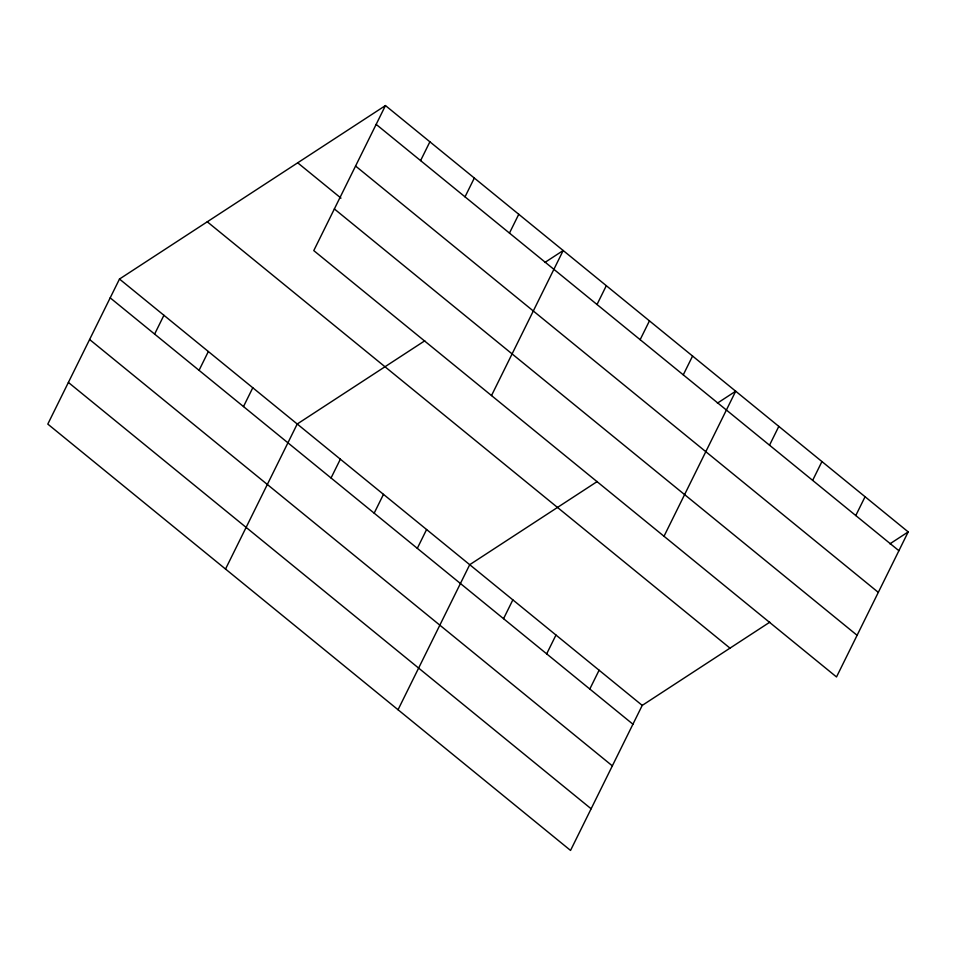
<?xml version="1.0" encoding="UTF-8"?>
<svg xmlns="http://www.w3.org/2000/svg" width="956" height="956" viewBox="0 0 956 956"><rect width="100%" height="100%" fill="white"/><g stroke="black" fill="none" stroke-linecap="round" stroke-linejoin="round"><path stroke-width="1.43" d="M385.459 105.566L313.771 250.603L836.512 676.956L908.2 531.906L385.459 105.566L119.488 279.044L47.8 424.094L570.541 850.434L642.229 705.397L769.783 622.189M154.621 334.098L163.918 315.289M199.051 370.33L208.348 351.521M243.493 406.575L252.79 387.766M420.592 160.608L429.889 141.799M225.532 569.047L297.22 424.01L424.775 340.802M465.022 196.852L474.319 178.043M331.051 477.988L340.348 459.179M509.464 233.085L518.761 214.275M374.178 513.157L383.476 494.348M491.504 395.569L563.192 250.52L544.908 262.446M417.306 548.338L426.591 529.528M597.022 304.498L606.319 285.689M398.043 709.746L469.719 564.697L597.285 481.489M640.15 339.679L649.447 320.869M503.549 618.687L512.846 599.878M683.277 374.848L692.574 356.038M546.677 653.856L555.974 635.047M664.014 536.256L735.69 391.207L717.406 403.145M589.804 689.025L599.101 670.216M769.52 445.197L778.817 426.388M812.648 480.366L821.945 461.557M855.775 515.547L865.072 496.738M889.917 543.833L908.2 531.906M376.162 124.376L898.903 550.716M355.572 166.033L878.313 592.373M297.686 162.807L340.981 198.119M334.361 208.946L857.102 635.298M207.261 221.792L730.002 648.144M119.488 279.044L642.229 705.397M110.191 297.854L632.932 724.206M89.601 339.511L612.342 765.864M68.39 382.436L591.131 808.776"/></g></svg>
